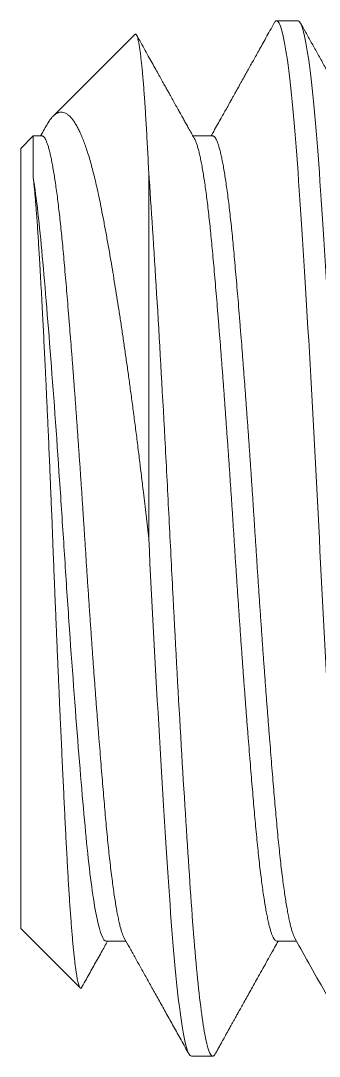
# Model space of a CAD drawing. Extents: x -82 to 113, y -82 to 93.
# Drawn here: x 6.4643 to 6.5189, y 70.5085 to 70.6984 of the extents above; entities that cross this region are included whole.
import ezdxf

# ---------------------------------------------------------------- set-up
doc = ezdxf.new("R2010")
doc.units = 0
doc.header["$MEASUREMENT"] = 0
doc.linetypes.add('SLD-Solid', pattern=[0])
doc.layers.get('0').update_dxf_attribs({"linetype": 'CONTINUOUS'})
doc.layers.add('INERTIA', color=7, linetype='CONTINUOUS')

# ---------------------------------------------------------------- blocks, each defined once
blk = doc.blocks.new('NO 10 500')
at = {"color": 7, "linetype": 'SLD-Solid', "lineweight": 15}
for p, q in [((0.46847, 0.09494), (0.46457, 0.09494)), ((0.49971, 0.07152), (0.48884, 0.08238)), ((0.45286, 0.07382), (0.44924, 0.07382)), ((0.48409, 0.07382), (0.48047, 0.07382)), ((0.49971, 0.07152), (0.49971, -0.07152)), ((0.47628, -0.06714), (0.47628, 0)), ((0.49741, -0.06614), (0.49741, -0.07382)), ((0.49741, -0.07382), (0.49971, -0.07152)), ((0.46457, -0.07382), (0.46819, -0.07382)), ((0.4958, -0.07382), (0.49741, -0.07382)), ((0.4788, -0.09243), (0.4938, -0.07742)), ((0.44895, -0.09494), (0.45286, -0.09494))]:
    blk.add_line(p, q, dxfattribs=at)
for points, knots in [([(0.44895, -0.09494), (0.44835, -0.09494), (0.44768, -0.09254), (0.44633, -0.0829), (0.44565, -0.0757), (0.44445, -0.05857), (0.44377, -0.04797), (0.44242, -0.0247), (0.44175, -0.01211), (0.44055, 0.01211), (0.43987, 0.0247), (0.43852, 0.04797), (0.43784, 0.05857), (0.43664, 0.0757), (0.43597, 0.0829), (0.43461, 0.09254), (0.43394, 0.09494), (0.43334, 0.09494)], [0, 0, 0, 0, 0.125, 0.125, 0.25, 0.25, 0.375, 0.375, 0.5, 0.5, 0.625, 0.625, 0.75, 0.75, 0.875, 0.875, 1, 1, 1, 1]), ([(0.45286, -0.09494), (0.45226, -0.09494), (0.45158, -0.09254), (0.45023, -0.0829), (0.44956, -0.0757), (0.44835, -0.05857), (0.44768, -0.04797), (0.44633, -0.0247), (0.44565, -0.01211), (0.44445, 0.01211), (0.44377, 0.0247), (0.44242, 0.04797), (0.44175, 0.05857), (0.44055, 0.0757), (0.43987, 0.0829), (0.43852, 0.09254), (0.43784, 0.09494), (0.43724, 0.09494)], [0, 0, 0, 0, 0.125, 0.125, 0.25, 0.25, 0.375, 0.375, 0.5, 0.5, 0.625, 0.625, 0.75, 0.75, 0.875, 0.875, 1, 1, 1, 1]), ([(0.47628, -0.06714), (0.47583, -0.06071), (0.47534, -0.05316), (0.47433, -0.03655), (0.47382, -0.02752), (0.47308, -0.01376), (0.47284, -0.00914), (0.47238, 0.00002), (0.47215, 0.00455), (0.47144, 0.01834), (0.47093, 0.02761), (0.46992, 0.04506), (0.46941, 0.05322), (0.4687, 0.06392), (0.46848, 0.0672), (0.46801, 0.07336), (0.46777, 0.07624), (0.46703, 0.08405), (0.46652, 0.08817), (0.46551, 0.09361), (0.46502, 0.09494), (0.46457, 0.09494)], [0, 0, 0, 0, 0.125, 0.125, 0.25, 0.25, 0.3125, 0.3125, 0.375, 0.375, 0.5, 0.5, 0.625, 0.625, 0.6875, 0.6875, 0.75, 0.75, 0.875, 0.875, 1, 1, 1, 1]), ([(0.47628, 0), (0.47568, 0.01211), (0.47501, 0.0247), (0.47365, 0.04797), (0.47298, 0.05857), (0.47178, 0.0757), (0.4711, 0.0829), (0.46975, 0.09254), (0.46908, 0.09494), (0.46847, 0.09494)], [0, 0, 0, 0, 0.25, 0.25, 0.5, 0.5, 0.75, 0.75, 1, 1, 1, 1]), ([(0.44953, 0.07329), (0.44855, 0.07504), (0.44659, 0.07856), (0.44363, 0.08386), (0.44066, 0.08919), (0.43868, 0.09275), (0.43769, 0.09454)], [0, 0, 0, 0, 0.247712, 0.49696, 0.747727, 1, 1, 1, 1]), ([(0.46413, 0.09454), (0.46397, 0.09426), (0.46367, 0.09372), (0.46326, 0.09298), (0.46291, 0.09236), (0.46263, 0.09184), (0.4624, 0.09144), (0.46222, 0.09112), (0.46206, 0.09082), (0.46189, 0.09052), (0.46172, 0.09022), (0.46154, 0.0899), (0.46136, 0.08956), (0.46115, 0.08919), (0.46092, 0.08879), (0.46066, 0.08832), (0.46037, 0.0878), (0.46002, 0.08716), (0.4596, 0.08641), (0.4591, 0.08552), (0.45855, 0.08452), (0.45793, 0.08342), (0.45726, 0.08221), (0.45654, 0.08092), (0.45578, 0.07956), (0.45498, 0.07813), (0.45413, 0.0766), (0.45332, 0.07515), (0.4528, 0.07421), (0.45258, 0.07382)], [0, 0, 0, 0, 0.041174, 0.076874, 0.1071, 0.131853, 0.151135, 0.164945, 0.1794, 0.19356, 0.208327, 0.223754, 0.239846, 0.256602, 0.277202, 0.298891, 0.32391, 0.352961, 0.39069, 0.433577, 0.481622, 0.534823, 0.593177, 0.656684, 0.721277, 0.790446, 0.864188, 0.942501, 1, 1, 1, 1]), ([(0.46457, 0.09494), (0.46452, 0.09493), (0.46441, 0.09491), (0.46426, 0.09476), (0.46417, 0.09459), (0.46413, 0.09453)], [0, 0, 0, 0, 0.372609, 0.747566, 1, 1, 1, 1]), ([(0.48076, 0.07329), (0.48045, 0.07385), (0.47981, 0.07499), (0.47882, 0.07676), (0.47778, 0.07863), (0.47668, 0.0806), (0.47552, 0.08268), (0.47431, 0.08485), (0.47304, 0.08713), (0.47172, 0.08951), (0.47034, 0.09199), (0.4694, 0.09368), (0.46892, 0.09454)], [0, 0, 0, 0, 0.078522, 0.161813, 0.249872, 0.342703, 0.440307, 0.542686, 0.649843, 0.761779, 0.878497, 1, 1, 1, 1]), ([(0.48851, 0.08224), (0.48823, 0.08175), (0.48752, 0.08047), (0.48634, 0.07835), (0.48504, 0.07603), (0.48419, 0.07451), (0.48381, 0.07382)], [0, 0, 0, 0, 0.173605, 0.457343, 0.753635, 1, 1, 1, 1]), ([(0.48851, 0.08224), (0.48851, 0.08224), (0.48855, 0.08232), (0.48862, 0.0824), (0.48872, 0.08246), (0.48883, 0.08241), (0.48894, 0.08226), (0.48904, 0.08202), (0.48915, 0.08167), (0.48926, 0.08124), (0.48937, 0.08072), (0.48947, 0.0801), (0.48958, 0.0794), (0.48969, 0.07859), (0.48981, 0.07769), (0.48992, 0.07668), (0.49004, 0.07558), (0.49015, 0.07439), (0.49026, 0.07314), (0.49037, 0.07182), (0.49048, 0.07044), (0.49059, 0.06899), (0.4907, 0.06746), (0.49081, 0.06585), (0.49092, 0.06414), (0.49103, 0.06235), (0.49114, 0.06048), (0.49124, 0.05855), (0.49135, 0.05656), (0.49145, 0.05454), (0.49156, 0.05247), (0.49166, 0.05034), (0.49177, 0.04815), (0.49188, 0.04589), (0.49199, 0.04356), (0.4921, 0.04115), (0.49222, 0.03869), (0.49233, 0.03619), (0.49246, 0.0335), (0.49259, 0.03061), (0.49272, 0.02752), (0.49286, 0.0244), (0.49299, 0.02142), (0.49311, 0.0186), (0.49322, 0.01596), (0.49333, 0.01329), (0.49344, 0.01062), (0.49355, 0.00796), (0.49365, 0.00533), (0.49376, 0.00271), (0.49386, 0.0001), (0.49396, -0.00252), (0.49407, -0.00515), (0.49418, -0.00779), (0.49429, -0.01045), (0.4944, -0.0131), (0.49451, -0.01572), (0.49463, -0.01848), (0.49476, -0.02137), (0.4949, -0.02438), (0.49503, -0.02733), (0.49516, -0.03007), (0.49529, -0.03258), (0.4954, -0.03489), (0.49551, -0.03715), (0.49563, -0.03936), (0.49575, -0.04167), (0.49587, -0.04405), (0.49601, -0.0465), (0.49614, -0.04886), (0.49626, -0.05099), (0.49638, -0.05292), (0.49648, -0.05466), (0.49659, -0.05632), (0.4967, -0.05791), (0.4968, -0.05937), (0.49691, -0.0607), (0.49701, -0.06191), (0.49711, -0.06306), (0.49721, -0.06415), (0.49731, -0.06519), (0.49738, -0.06583), (0.49741, -0.06614)], [0, 0, 0, 0, 0.000608, 0.013329, 0.026423, 0.03953, 0.052639, 0.065745, 0.078838, 0.09145, 0.104073, 0.1167, 0.129323, 0.141935, 0.154931, 0.167938, 0.18095, 0.193957, 0.206953, 0.219293, 0.231643, 0.243996, 0.256346, 0.268686, 0.281384, 0.294093, 0.306806, 0.319515, 0.332213, 0.344556, 0.35691, 0.369267, 0.381621, 0.393964, 0.40669, 0.419428, 0.43217, 0.444908, 0.457634, 0.472585, 0.487548, 0.502512, 0.517463, 0.52977, 0.542087, 0.554408, 0.566726, 0.579033, 0.590992, 0.602961, 0.614934, 0.626903, 0.638861, 0.651184, 0.663517, 0.675855, 0.688189, 0.700511, 0.715129, 0.729758, 0.744388, 0.759006, 0.771045, 0.783095, 0.795148, 0.807198, 0.819238, 0.83371, 0.848195, 0.86268, 0.877153, 0.889073, 0.901003, 0.912937, 0.924867, 0.936786, 0.947275, 0.957766, 0.968254, 0.978835, 0.989419, 1, 1, 1, 1]), ([(0.46457, -0.07382), (0.46451, -0.0738), (0.46438, -0.07378), (0.46418, -0.07359), (0.46399, -0.07329), (0.46378, -0.07287), (0.46358, -0.07231), (0.46337, -0.07165), (0.46317, -0.07088), (0.46297, -0.07002), (0.46277, -0.06905), (0.46257, -0.06797), (0.46237, -0.06679), (0.46218, -0.06551), (0.46198, -0.06412), (0.46178, -0.06265), (0.46159, -0.06108), (0.46139, -0.05944), (0.46121, -0.05773), (0.46102, -0.05596), (0.46084, -0.05412), (0.46066, -0.05216), (0.46048, -0.05007), (0.46028, -0.04783), (0.46008, -0.0455), (0.45988, -0.04309), (0.45967, -0.04059), (0.45947, -0.03806), (0.45927, -0.03551), (0.45907, -0.03295), (0.45887, -0.03033), (0.45867, -0.02767), (0.45847, -0.02497), (0.45827, -0.02223), (0.45807, -0.01946), (0.45788, -0.01667), (0.45768, -0.01386), (0.45749, -0.01106), (0.4573, -0.00828), (0.45712, -0.00551), (0.45694, -0.00275), (0.45676, 0.00007), (0.45657, 0.00297), (0.45638, 0.00595), (0.45618, 0.00894), (0.45598, 0.01193), (0.45577, 0.01492), (0.45557, 0.01783), (0.45537, 0.02067), (0.45517, 0.02343), (0.45497, 0.02615), (0.45477, 0.02884), (0.45457, 0.03148), (0.45437, 0.03407), (0.45417, 0.0366), (0.45397, 0.03907), (0.45378, 0.04148), (0.45359, 0.0438), (0.4534, 0.04603), (0.45322, 0.04817), (0.45303, 0.05023), (0.45285, 0.05226), (0.45267, 0.05427), (0.45247, 0.05625), (0.45227, 0.05815), (0.45207, 0.05996), (0.45187, 0.06168), (0.45166, 0.06327), (0.45146, 0.06474), (0.45126, 0.06608), (0.45106, 0.06732), (0.45086, 0.06845), (0.45066, 0.06948), (0.45046, 0.07041), (0.45027, 0.07122), (0.45007, 0.07193), (0.44987, 0.07252), (0.44969, 0.07298), (0.44958, 0.07319), (0.44953, 0.07328)], [0, 0, 0, 0, 0.013285, 0.026667, 0.040134, 0.053678, 0.067287, 0.08095, 0.093871, 0.10682, 0.119787, 0.132762, 0.145734, 0.158694, 0.171632, 0.184538, 0.197402, 0.210215, 0.22274, 0.235198, 0.24758, 0.259879, 0.273164, 0.286545, 0.300013, 0.313557, 0.327166, 0.340829, 0.35375, 0.366699, 0.379666, 0.39264, 0.405613, 0.418573, 0.431511, 0.444417, 0.457281, 0.470094, 0.482619, 0.495076, 0.507459, 0.519758, 0.533043, 0.546424, 0.559892, 0.573436, 0.587045, 0.600708, 0.613629, 0.626578, 0.639545, 0.652519, 0.665492, 0.678452, 0.69139, 0.704296, 0.71716, 0.729973, 0.742498, 0.754955, 0.767338, 0.779636, 0.792921, 0.806303, 0.819771, 0.833315, 0.846924, 0.860586, 0.873508, 0.886457, 0.899423, 0.912398, 0.925371, 0.938331, 0.951269, 0.964175, 0.977039, 0.989852, 1, 1, 1, 1]), ([(0.4679, -0.07329), (0.4679, -0.07328), (0.46783, -0.07318), (0.46769, -0.07286), (0.46748, -0.07232), (0.46728, -0.07165), (0.46708, -0.07088), (0.46688, -0.07002), (0.46668, -0.06905), (0.46648, -0.06797), (0.46628, -0.06679), (0.46608, -0.06551), (0.46588, -0.06412), (0.46568, -0.06265), (0.46549, -0.06108), (0.4653, -0.05944), (0.46511, -0.05773), (0.46493, -0.05596), (0.46475, -0.05412), (0.46457, -0.05216), (0.46438, -0.05007), (0.46418, -0.04783), (0.46399, -0.0455), (0.46378, -0.04309), (0.46358, -0.04059), (0.46337, -0.03806), (0.46317, -0.03551), (0.46297, -0.03295), (0.46277, -0.03033), (0.46257, -0.02767), (0.46237, -0.02497), (0.46218, -0.02223), (0.46198, -0.01946), (0.46178, -0.01667), (0.46159, -0.01386), (0.46139, -0.01106), (0.46121, -0.00828), (0.46102, -0.00551), (0.46084, -0.00275), (0.46066, 0.00007), (0.46048, 0.00297), (0.46028, 0.00595), (0.46008, 0.00894), (0.45988, 0.01193), (0.45967, 0.01492), (0.45947, 0.01783), (0.45927, 0.02067), (0.45907, 0.02343), (0.45887, 0.02615), (0.45867, 0.02884), (0.45847, 0.03148), (0.45827, 0.03407), (0.45807, 0.0366), (0.45788, 0.03907), (0.45768, 0.04148), (0.45749, 0.0438), (0.4573, 0.04603), (0.45712, 0.04817), (0.45694, 0.05023), (0.45676, 0.05226), (0.45657, 0.05427), (0.45638, 0.05625), (0.45618, 0.05815), (0.45598, 0.05996), (0.45577, 0.06168), (0.45557, 0.06327), (0.45537, 0.06474), (0.45517, 0.06608), (0.45497, 0.06732), (0.45477, 0.06845), (0.45457, 0.06948), (0.45437, 0.07041), (0.45417, 0.07122), (0.45397, 0.07193), (0.45378, 0.07252), (0.45359, 0.073), (0.4534, 0.07337), (0.45322, 0.07363), (0.45303, 0.07379), (0.45292, 0.07381), (0.45286, 0.07382)], [0, 0, 0, 0, 0.0006197, 0.0141636, 0.0277725, 0.0414352, 0.0543563, 0.0673053, 0.0802721, 0.0932468, 0.1062193, 0.1191796, 0.1321176, 0.1450236, 0.1578876, 0.1707003, 0.1832251, 0.1956828, 0.2080651, 0.2203639, 0.2336489, 0.2470304, 0.2604984, 0.2740423, 0.2876512, 0.3013139, 0.314235, 0.327184, 0.3401508, 0.3531255, 0.366098, 0.3790583, 0.3919963, 0.4049022, 0.4177663, 0.430579, 0.4431038, 0.4555615, 0.4679437, 0.4802426, 0.4935276, 0.5069091, 0.5203771, 0.533921, 0.5475299, 0.5611926, 0.5741137, 0.5870626, 0.6000295, 0.6130042, 0.6259767, 0.638937, 0.651875, 0.6647809, 0.677645, 0.6904577, 0.7029825, 0.7154402, 0.7278224, 0.7401213, 0.7534063, 0.7667878, 0.7802558, 0.7937996, 0.8074086, 0.8210713, 0.8339924, 0.8469413, 0.8599082, 0.8728829, 0.8858554, 0.8988157, 0.9117537, 0.9246596, 0.9375237, 0.9503363, 0.9628612, 0.9753189, 0.9877011, 1, 1, 1, 1]), ([(0.4958, -0.07382), (0.49574, -0.0738), (0.49561, -0.07378), (0.49542, -0.07359), (0.49522, -0.07329), (0.49502, -0.07287), (0.49481, -0.07231), (0.49461, -0.07165), (0.4944, -0.07088), (0.49421, -0.07002), (0.49401, -0.06905), (0.49381, -0.06797), (0.49361, -0.06679), (0.49341, -0.06551), (0.49321, -0.06412), (0.49301, -0.06265), (0.49282, -0.06108), (0.49263, -0.05944), (0.49244, -0.05773), (0.49225, -0.05596), (0.49207, -0.05412), (0.49189, -0.05216), (0.49171, -0.05007), (0.49151, -0.04783), (0.49131, -0.0455), (0.49111, -0.04309), (0.49091, -0.04059), (0.4907, -0.03806), (0.4905, -0.03551), (0.4903, -0.03295), (0.4901, -0.03033), (0.4899, -0.02767), (0.4897, -0.02497), (0.4895, -0.02223), (0.48931, -0.01946), (0.48911, -0.01667), (0.48891, -0.01386), (0.48872, -0.01106), (0.48853, -0.00828), (0.48835, -0.00551), (0.48817, -0.00275), (0.48799, 0.00007), (0.4878, 0.00297), (0.48761, 0.00595), (0.48741, 0.00894), (0.48721, 0.01193), (0.487, 0.01492), (0.4868, 0.01783), (0.4866, 0.02067), (0.4864, 0.02343), (0.4862, 0.02615), (0.486, 0.02884), (0.4858, 0.03148), (0.4856, 0.03407), (0.4854, 0.0366), (0.4852, 0.03907), (0.48501, 0.04148), (0.48482, 0.0438), (0.48463, 0.04603), (0.48445, 0.04817), (0.48427, 0.05023), (0.48409, 0.05226), (0.4839, 0.05427), (0.4837, 0.05625), (0.48351, 0.05815), (0.4833, 0.05996), (0.4831, 0.06168), (0.48289, 0.06327), (0.48269, 0.06474), (0.48249, 0.06608), (0.48229, 0.06732), (0.48209, 0.06845), (0.48189, 0.06948), (0.4817, 0.07041), (0.4815, 0.07122), (0.4813, 0.07193), (0.48111, 0.07252), (0.48093, 0.07298), (0.48081, 0.07319), (0.48076, 0.07328)], [0, 0, 0, 0, 0.013285, 0.026666, 0.040134, 0.053678, 0.067287, 0.08095, 0.093871, 0.10682, 0.119787, 0.132761, 0.145734, 0.158694, 0.171632, 0.184538, 0.197402, 0.210215, 0.22274, 0.235197, 0.24758, 0.259878, 0.273163, 0.286545, 0.300013, 0.313557, 0.327166, 0.340828, 0.35375, 0.366698, 0.379665, 0.39264, 0.405612, 0.418573, 0.431511, 0.444417, 0.457281, 0.470093, 0.482618, 0.495076, 0.507458, 0.519757, 0.533042, 0.546423, 0.559891, 0.573435, 0.587044, 0.600707, 0.613628, 0.626577, 0.639544, 0.652518, 0.665491, 0.678451, 0.691389, 0.704295, 0.717159, 0.729972, 0.742497, 0.754954, 0.767337, 0.779635, 0.79292, 0.806302, 0.81977, 0.833314, 0.846923, 0.860585, 0.873506, 0.886455, 0.899422, 0.912397, 0.925369, 0.93833, 0.951268, 0.964174, 0.977038, 0.98985, 1, 1, 1, 1]), ([(0.49741, -0.06614), (0.49684, -0.06244), (0.49628, -0.05748), (0.49524, -0.04599), (0.49468, -0.0391), (0.49352, -0.024), (0.49294, -0.0158), (0.49213, -0.00359), (0.49187, 0.00042), (0.49134, 0.00853), (0.49107, 0.01263), (0.49022, 0.02476), (0.48963, 0.03263), (0.48878, 0.04313), (0.4885, 0.04641), (0.48798, 0.05244), (0.48772, 0.0552), (0.48691, 0.06285), (0.48632, 0.06698), (0.48517, 0.07246), (0.4846, 0.07382), (0.48409, 0.07382)], [0, 0, 0, 0, 0.125, 0.125, 0.25, 0.25, 0.375, 0.375, 0.4375, 0.4375, 0.5, 0.5, 0.625, 0.625, 0.6875, 0.6875, 0.75, 0.75, 0.875, 0.875, 1, 1, 1, 1]), ([(0.49505, -0.07565), (0.49493, -0.07586), (0.49466, -0.07634), (0.49426, -0.07692), (0.49383, -0.07742), (0.49341, -0.07778), (0.493, -0.07803), (0.49258, -0.07816), (0.49215, -0.07818), (0.49172, -0.07809), (0.49129, -0.07787), (0.49085, -0.07754), (0.49043, -0.0771), (0.49004, -0.07659), (0.48966, -0.076), (0.48928, -0.07533), (0.48891, -0.07458), (0.48853, -0.07372), (0.48815, -0.07277), (0.48777, -0.07172), (0.4874, -0.07058), (0.48703, -0.06935), (0.48667, -0.06805), (0.48631, -0.06668), (0.48596, -0.06524), (0.48562, -0.06373), (0.48528, -0.06214), (0.48492, -0.06032), (0.48452, -0.05825), (0.48409, -0.05592), (0.48365, -0.05348), (0.48324, -0.05111), (0.48285, -0.04881), (0.48249, -0.0466), (0.48212, -0.04434), (0.48176, -0.04202), (0.4814, -0.03963), (0.48103, -0.03717), (0.48066, -0.03463), (0.48029, -0.03205), (0.47992, -0.02942), (0.47955, -0.02668), (0.47917, -0.02382), (0.47878, -0.02084), (0.47839, -0.01781), (0.47801, -0.01474), (0.47763, -0.01162), (0.47729, -0.00883), (0.47701, -0.00637), (0.47676, -0.00426), (0.47652, -0.00213), (0.47636, -0.00071), (0.47628, 0)], [0, 0, 0, 0, 0.017389, 0.038952, 0.060495, 0.081414, 0.102348, 0.123283, 0.144202, 0.165604, 0.187021, 0.208438, 0.229839, 0.248531, 0.267239, 0.285951, 0.304659, 0.323351, 0.342584, 0.361835, 0.381091, 0.400342, 0.419575, 0.438285, 0.457009, 0.475739, 0.494464, 0.513174, 0.537182, 0.561208, 0.585234, 0.609241, 0.628952, 0.648678, 0.668409, 0.688134, 0.707845, 0.728074, 0.748318, 0.768568, 0.788812, 0.809041, 0.830927, 0.852821, 0.874707, 0.896843, 0.918985, 0.94112, 0.955824, 0.970527, 0.985263, 1, 1, 1, 1]), ([(0.47628, -0.06714), (0.47632, -0.06786), (0.47639, -0.06932), (0.47649, -0.07139), (0.4766, -0.07339), (0.47671, -0.0753), (0.47682, -0.07714), (0.47693, -0.07889), (0.47704, -0.08055), (0.47715, -0.08208), (0.47726, -0.08348), (0.47737, -0.08477), (0.47748, -0.08596), (0.47759, -0.08706), (0.4777, -0.08806), (0.47781, -0.08898), (0.47792, -0.0898), (0.47803, -0.09051), (0.47814, -0.09111), (0.47825, -0.0916), (0.47836, -0.09199), (0.47847, -0.09226), (0.47857, -0.09243), (0.47868, -0.09249), (0.47875, -0.09249), (0.47879, -0.09243), (0.47879, -0.09243)], [0, 0, 0, 0, 0.0437221, 0.0874702, 0.1312181, 0.1749403, 0.2195166, 0.2641204, 0.3087241, 0.3533005, 0.3955934, 0.4379214, 0.4802612, 0.5225892, 0.5648822, 0.608403, 0.651962, 0.6955339, 0.7390929, 0.7826138, 0.8249067, 0.8672347, 0.9095744, 0.9519024, 0.9941953, 1, 1, 1, 1]), ([(0.43667, -0.07329), (0.43713, -0.07412), (0.43805, -0.07577), (0.4394, -0.07819), (0.44071, -0.08053), (0.44196, -0.08278), (0.44317, -0.08495), (0.44433, -0.08703), (0.44544, -0.08903), (0.44651, -0.09094), (0.44753, -0.09277), (0.44819, -0.09396), (0.44851, -0.09454)], [0, 0, 0, 0, 0.118013, 0.232034, 0.342057, 0.44808, 0.550098, 0.648108, 0.742107, 0.832091, 0.918056, 1, 1, 1, 1]), ([(0.4533, -0.09454), (0.45356, -0.09407), (0.45407, -0.09316), (0.4548, -0.09184), (0.45549, -0.09061), (0.45612, -0.08947), (0.45671, -0.08841), (0.45725, -0.08745), (0.45776, -0.08653), (0.45824, -0.08566), (0.45869, -0.08487), (0.45906, -0.08419), (0.45937, -0.08364), (0.45962, -0.0832), (0.45978, -0.0829), (0.45989, -0.08271), (0.45996, -0.08258), (0.46004, -0.08244), (0.46016, -0.08222), (0.46033, -0.08193), (0.46054, -0.08155), (0.4608, -0.08109), (0.46112, -0.08051), (0.4615, -0.07982), (0.46196, -0.07899), (0.46249, -0.07806), (0.46307, -0.07702), (0.46371, -0.07587), (0.46431, -0.07479), (0.4647, -0.07409), (0.46485, -0.07382)], [0, 0, 0, 0, 0.067888, 0.131524, 0.190912, 0.246054, 0.296948, 0.343598, 0.386004, 0.430114, 0.468451, 0.501016, 0.527808, 0.54883, 0.56408, 0.571732, 0.576316, 0.58268, 0.593002, 0.607283, 0.62552, 0.647715, 0.673867, 0.708597, 0.748493, 0.793553, 0.843773, 0.899154, 0.959693, 1, 1, 1, 1]), ([(0.4679, -0.07329), (0.46809, -0.07363), (0.46845, -0.07427), (0.46896, -0.0752), (0.46943, -0.07603), (0.46984, -0.07676), (0.47018, -0.07738), (0.47046, -0.07789), (0.47069, -0.07829), (0.47088, -0.07863), (0.47103, -0.07891), (0.47115, -0.07912), (0.47125, -0.0793), (0.47136, -0.07949), (0.47148, -0.0797), (0.47161, -0.07995), (0.47178, -0.08025), (0.47199, -0.08063), (0.47226, -0.08111), (0.47258, -0.08168), (0.47296, -0.08236), (0.47339, -0.08314), (0.47388, -0.08401), (0.47442, -0.08498), (0.47502, -0.08606), (0.47567, -0.08723), (0.47638, -0.0885), (0.47714, -0.08987), (0.47785, -0.09115), (0.47831, -0.09197), (0.4785, -0.0923)], [0, 0, 0, 0, 0.053377, 0.101909, 0.145592, 0.184426, 0.218409, 0.243021, 0.264265, 0.282136, 0.296637, 0.307767, 0.315524, 0.325642, 0.336855, 0.349476, 0.364415, 0.38438, 0.409549, 0.439923, 0.475501, 0.516285, 0.562277, 0.613477, 0.669886, 0.731507, 0.79834, 0.870386, 0.94765, 1, 1, 1, 1]), ([(0.49506, -0.07565), (0.49506, -0.07564), (0.49528, -0.07526), (0.49562, -0.07465), (0.49595, -0.07405), (0.49608, -0.07382)], [0, 0, 0, 0, 0.017223, 0.619042, 1, 1, 1, 1]), ([(0.4533, -0.09454), (0.4533, -0.09455), (0.45324, -0.09465), (0.45314, -0.09478), (0.453, -0.09492), (0.45291, -0.09494), (0.45286, -0.09494)], [0, 0, 0, 0, 0.028806, 0.354225, 0.678, 1, 1, 1, 1])]:
    blk.add_open_spline(points, degree=3, knots=knots, dxfattribs=at)

msp = doc.modelspace()

# ---------------------------------------------------------------- block references
at = {"layer": 'INERTIA', "rotation": 180}
msp.add_blockref('NO 10 500', (6.964, 70.60343), dxfattribs=at)

doc.saveas('drawing.dxf')
